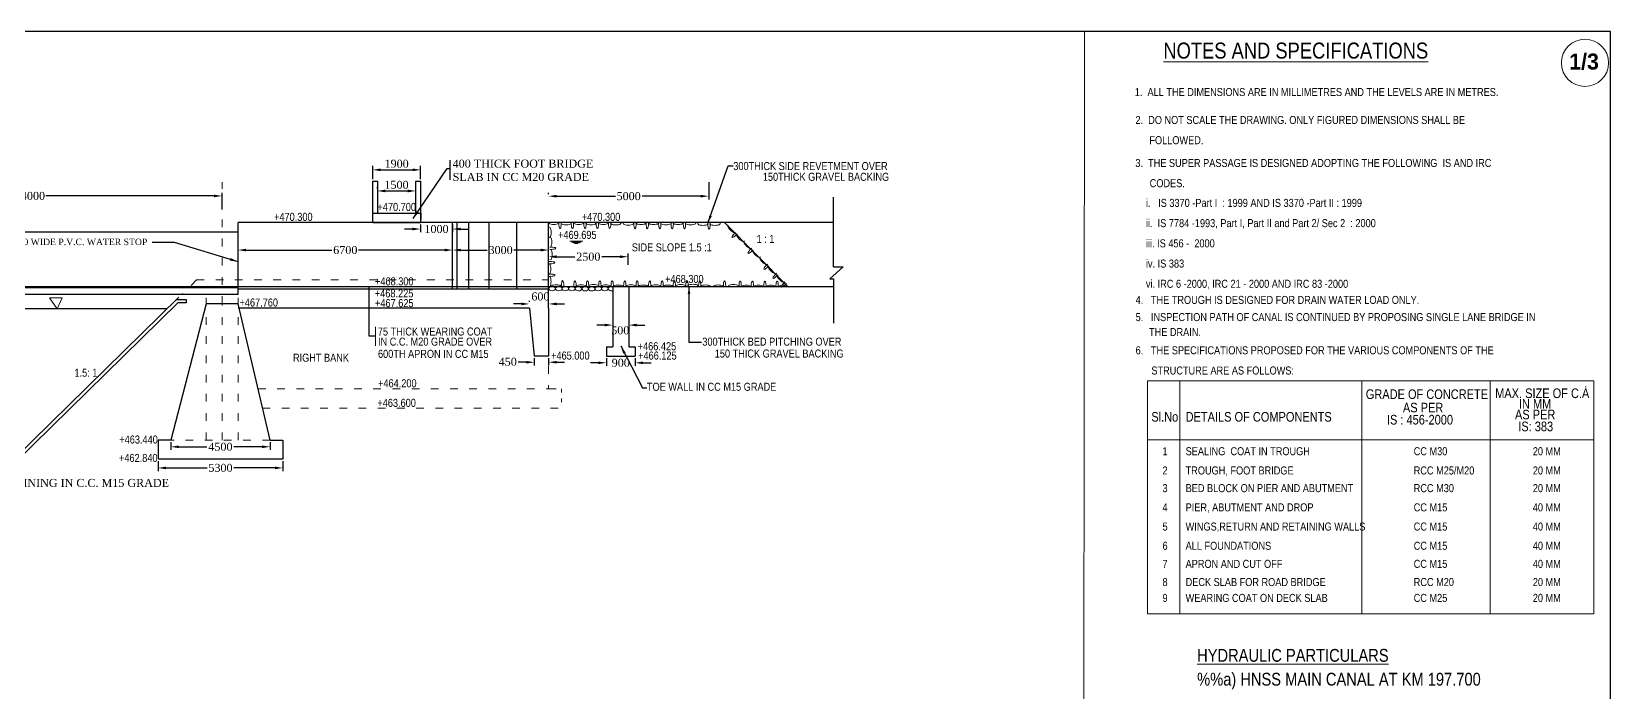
# Model space of a CAD drawing. Header units: millimetres. Extents: x 80 to 6605, y 46 to 2491.
# Drawn here: x 5943 to 6436.2, y 1141.4 to 1347.9 of the extents above; entities that cross this region are included whole.
import ezdxf
from ezdxf.enums import TextEntityAlignment as Align

# ---------------------------------------------------------------- set-up
doc = ezdxf.new("R2010")
doc.units = ezdxf.units.MM
doc.linetypes.add('ACAD_ISO03W100', pattern=[30, 12, -18])
for name, color, linetype in [('Caption', 242, 'Continuous'), ('MAIN', 7, 'Continuous'), ('STEEL', 5, 'Continuous'), ('TEXT_GENERAL', 4, 'Continuous')]:
    doc.layers.add(name, color=color, linetype=linetype)
doc.styles.add('ABADI', font='')
doc.styles.add('ARIAL NARROW', font='ARIALN.TTF')
doc.styles.add('arn', font='ARIALN.TTF')
doc.styles.add('CITYBLUEPR', font='cityb___.ttf')
doc.styles.get("Standard").update_dxf_attribs({"font": 'times.ttf', "height": 2.5})
doc.styles.add('TNR_2.5', font='times.ttf', dxfattribs={"height": 2.5})
doc.styles.get('ABADI').set_extended_font_data('Abadi MT Condensed Light')
doc.dimstyles.new('ISO-25', dxfattribs={"dimtxt": 2.5, "dimasz": 2.5, "dimexe": 1.25, "dimexo": 0.625, "dimtad": 1, "dimlfac": 25, "dimtxsty": 'Standard', "dimcen": 2.5, "dimadec": 0, "dimazin": 0, "dimtfac": 1, "dimtmove": 0, "dimatfit": 3, "dimfxl": 1, "dimarcsym": 0})
doc.dimstyles.new('STANDARD$7', dxfattribs={"dimtxt": 2, "dimasz": 2, "dimexe": 1.25, "dimexo": 0.625, "dimtad": 1, "dimdec": 0, "dimlfac": 0.5, "dimdsep": 46, "dimtxsty": 'Standard', "dimcen": 2.5, "dimadec": 0, "dimazin": 0, "dimtfac": 1, "dimtdec": 0, "dimtmove": 0, "dimatfit": 3, "dimfxl": 1, "dimtolj": 1, "dimtzin": 0, "dimarcsym": 0})
doc.dimstyles.new('STYLE_ESH', dxfattribs={"dimtxt": 2.5, "dimasz": 2.5, "dimexe": 1, "dimexo": 0.625, "dimtad": 0, "dimtih": 1, "dimtoh": 1, "dimdec": 0, "dimlfac": 100, "dimzin": 9, "dimdsep": 46, "dimtxsty": 'TNR_2.5', "dimcen": 2.5, "dimadec": 0, "dimazin": 2, "dimtfac": 1, "dimtdec": 0, "dimtofl": 0, "dimtmove": 2, "dimatfit": 3, "dimfxl": 1, "dimarcsym": 0})

# ---------------------------------------------------------------- blocks, each defined once
blk = doc.blocks.new('*D186')
at = {"color": 0, "lineweight": -2, "transparency": 16777216}
for p, q in [((5882.48, 1292.3), (5882.48, 1297.51)), ((6002.48, 1292.3), (6002.48, 1297.51)), ((5884.98, 1296.51), (5937.53, 1296.51)), ((5999.98, 1296.51), (5947.44, 1296.51))]:
    blk.add_line(p, q, dxfattribs=at)
at = {"color": 0, "transparency": 16777216}
for points in [[(5884.98, 1296.93), (5884.98, 1296.09), (5882.48, 1296.51)], [(5999.98, 1296.93), (5999.98, 1296.09), (6002.48, 1296.51)]]:
    blk.add_solid(points, dxfattribs=at)
at = {"layer": 'Defpoints', "color": 0, "transparency": 16777216}
for p in [(5882.48, 1296.51), (5882.48, 1291.67), (6002.48, 1291.67)]:
    blk.add_point(p, dxfattribs=at)
at = {"color": 0, "transparency": 16777216, "insert": (5942.48, 1296.51), "char_height": 2.5, "attachment_point": 5, "style": 'TNR_2.5'}
blk.add_mtext('14000', dxfattribs=at)
blk = doc.blocks.new('*D187')
at = {"color": 0, "lineweight": -2, "transparency": 16777216}
for p, q in [((6007.48, 1276.1), (6007.48, 1280.61)), ((6009.98, 1279.61), (6036.82, 1279.61)), ((6072, 1279.61), (6045.16, 1279.61)), ((6074.5, 1276.92), (6074.5, 1280.61))]:
    blk.add_line(p, q, dxfattribs=at)
at = {"color": 0, "transparency": 16777216}
for points in [[(6009.98, 1280.03), (6009.98, 1279.2), (6007.48, 1279.61)], [(6072, 1280.03), (6072, 1279.2), (6074.5, 1279.61)]]:
    blk.add_solid(points, dxfattribs=at)
at = {"layer": 'Defpoints', "color": 0, "transparency": 16777216}
for p in [(6074.5, 1279.61), (6007.48, 1275.47), (6074.5, 1276.29)]:
    blk.add_point(p, dxfattribs=at)
at = {"color": 0, "transparency": 16777216, "insert": (6040.99, 1279.61), "char_height": 2.5, "attachment_point": 5, "style": 'TNR_2.5'}
blk.add_mtext('6700', dxfattribs=at)
blk = doc.blocks.new('*D188')
at = {"color": 0, "lineweight": -2, "transparency": 16777216}
for p, q in [((6074.5, 1276.92), (6074.5, 1280.61)), ((6077, 1279.61), (6085.33, 1279.61)), ((6102, 1279.61), (6093.68, 1279.61)), ((6104.5, 1276.92), (6104.5, 1280.61))]:
    blk.add_line(p, q, dxfattribs=at)
at = {"color": 0, "transparency": 16777216}
for points in [[(6077, 1280.03), (6077, 1279.2), (6074.5, 1279.61)], [(6102, 1280.03), (6102, 1279.2), (6104.5, 1279.61)]]:
    blk.add_solid(points, dxfattribs=at)
at = {"layer": 'Defpoints', "color": 0, "transparency": 16777216}
for p in [(6104.5, 1279.61), (6074.5, 1276.29), (6104.5, 1276.29)]:
    blk.add_point(p, dxfattribs=at)
at = {"color": 0, "transparency": 16777216, "insert": (6089.5, 1279.61), "char_height": 2.5, "attachment_point": 5, "style": 'TNR_2.5'}
blk.add_mtext('3000', dxfattribs=at)
blk = doc.blocks.new('*D191')
at = {"color": 0, "lineweight": -2, "transparency": 16777216}
for p, q in [((6104.5, 1297.06), (6104.5, 1297.44)), ((6154.5, 1300.81), (6154.5, 1295.44)), ((6107, 1296.44), (6125.34, 1296.44)), ((6152, 1296.44), (6133.67, 1296.44))]:
    blk.add_line(p, q, dxfattribs=at)
at = {"color": 0, "transparency": 16777216}
for points in [[(6107, 1296.86), (6107, 1296.02), (6104.5, 1296.44)], [(6152, 1296.86), (6152, 1296.02), (6154.5, 1296.44)]]:
    blk.add_solid(points, dxfattribs=at)
at = {"layer": 'Defpoints', "color": 0, "transparency": 16777216}
for p in [(6154.5, 1301.44), (6104.5, 1296.44), (6154.5, 1296.44)]:
    blk.add_point(p, dxfattribs=at)
at = {"color": 0, "transparency": 16777216, "insert": (6129.5, 1296.44), "char_height": 2.5, "attachment_point": 5, "style": 'TNR_2.5'}
blk.add_mtext('5000', dxfattribs=at)
blk = doc.blocks.new('*D190')
at = {"color": 0, "lineweight": -2, "transparency": 16777216}
for p, q in [((6104.47, 1274.96), (6104.47, 1278.53)), ((6106.97, 1277.53), (6112.69, 1277.53)), ((6126.83, 1277.53), (6121.11, 1277.53)), ((6129.33, 1274.96), (6129.33, 1278.53))]:
    blk.add_line(p, q, dxfattribs=at)
at = {"color": 0, "transparency": 16777216}
for points in [[(6106.97, 1277.95), (6106.97, 1277.11), (6104.47, 1277.53)], [(6126.83, 1277.95), (6126.83, 1277.11), (6129.33, 1277.53)]]:
    blk.add_solid(points, dxfattribs=at)
at = {"layer": 'Defpoints', "color": 0, "transparency": 16777216}
for p in [(6104.47, 1277.53), (6104.47, 1274.33), (6129.33, 1274.33)]:
    blk.add_point(p, dxfattribs=at)
at = {"color": 0, "transparency": 16777216, "insert": (6116.9, 1277.53), "char_height": 2.5, "attachment_point": 5, "style": 'TNR_2.5'}
blk.add_mtext('2500', dxfattribs=at)
blk = doc.blocks.new('*D189')
at = {"color": 0, "lineweight": -2, "transparency": 16777216}
for p, q in [((6122.03, 1256.18), (6119.53, 1256.18)), ((6124.53, 1257.58), (6124.53, 1255.18)), ((6129.53, 1257.58), (6129.53, 1255.18)), ((6132.03, 1256.18), (6134.53, 1256.18))]:
    blk.add_line(p, q, dxfattribs=at)
at = {"color": 0, "transparency": 16777216}
for points in [[(6122.03, 1256.6), (6122.03, 1255.77), (6124.53, 1256.18)], [(6132.03, 1256.6), (6132.03, 1255.77), (6129.53, 1256.18)]]:
    blk.add_solid(points, dxfattribs=at)
at = {"layer": 'Defpoints', "color": 0, "transparency": 16777216}
for p in [(6124.53, 1258.2), (6129.53, 1258.2), (6124.53, 1256.18)]:
    blk.add_point(p, dxfattribs=at)
at = {"color": 0, "transparency": 16777216, "insert": (6126.89, 1254.53), "char_height": 2.5, "attachment_point": 5, "style": 'TNR_2.5'}
blk.add_mtext('500', dxfattribs=at)
blk = doc.blocks.new('*D192')
at = {"color": 0, "lineweight": -2, "transparency": 16777216}
for p, q in [((6097.5, 1244.58), (6095, 1244.58)), ((6100, 1245.8), (6100, 1243.58)), ((6104.5, 1245.8), (6104.5, 1243.58)), ((6107, 1244.58), (6109.5, 1244.58))]:
    blk.add_line(p, q, dxfattribs=at)
at = {"color": 0, "transparency": 16777216}
for points in [[(6097.5, 1244.99), (6097.5, 1244.16), (6100, 1244.58)], [(6107, 1244.99), (6107, 1244.16), (6104.5, 1244.58)]]:
    blk.add_solid(points, dxfattribs=at)
at = {"layer": 'Defpoints', "color": 0, "transparency": 16777216}
for p in [(6100, 1246.42), (6104.5, 1246.42), (6104.5, 1244.58)]:
    blk.add_point(p, dxfattribs=at)
at = {"color": 0, "transparency": 16777216, "insert": (6091.72, 1244.72), "char_height": 2.5, "attachment_point": 5, "style": 'TNR_2.5'}
blk.add_mtext('450', dxfattribs=at)
blk = doc.blocks.new('*D193')
at = {"color": 0, "lineweight": -2, "transparency": 16777216}
for p, q in [((6096, 1262.78), (6093.5, 1262.78)), ((6098.5, 1263.41), (6098.5, 1263.78)), ((6104.5, 1263.41), (6104.5, 1263.78)), ((6107, 1262.78), (6109.5, 1262.78))]:
    blk.add_line(p, q, dxfattribs=at)
at = {"color": 0, "transparency": 16777216}
for points in [[(6096, 1263.2), (6096, 1262.36), (6098.5, 1262.78)], [(6107, 1263.2), (6107, 1262.36), (6104.5, 1262.78)]]:
    blk.add_solid(points, dxfattribs=at)
at = {"layer": 'Defpoints', "color": 0, "transparency": 16777216}
for p in [(6098.5, 1262.78), (6104.5, 1262.78), (6104.5, 1262.78)]:
    blk.add_point(p, dxfattribs=at)
at = {"color": 0, "transparency": 16777216, "insert": (6101.94, 1265.1), "char_height": 2.5, "attachment_point": 5, "style": 'TNR_2.5'}
blk.add_mtext('600', dxfattribs=at)
blk = doc.blocks.new('*D194')
at = {"color": 0, "lineweight": -2, "transparency": 16777216}
for p, q in [((6120.03, 1244.4), (6117.53, 1244.4)), ((6122.53, 1245.8), (6122.53, 1243.4)), ((6131.53, 1245.8), (6131.53, 1243.4)), ((6134.03, 1244.4), (6136.53, 1244.4))]:
    blk.add_line(p, q, dxfattribs=at)
at = {"color": 0, "transparency": 16777216}
for points in [[(6120.03, 1244.81), (6120.03, 1243.98), (6122.53, 1244.4)], [(6134.03, 1244.81), (6134.03, 1243.98), (6131.53, 1244.4)]]:
    blk.add_solid(points, dxfattribs=at)
at = {"layer": 'Defpoints', "color": 0, "transparency": 16777216}
for p in [(6122.53, 1246.42), (6131.53, 1246.42), (6131.53, 1244.4)]:
    blk.add_point(p, dxfattribs=at)
at = {"color": 0, "transparency": 16777216, "insert": (6127.03, 1244.4), "char_height": 2.5, "attachment_point": 5, "style": 'TNR_2.5'}
blk.add_mtext('900', dxfattribs=at)
blk = doc.blocks.new('*D222')
at = {"color": 0, "lineweight": -2, "transparency": 16777216}
for p, q in [((5986.48, 1219.65), (5986.48, 1217.16)), ((6017.48, 1219.65), (6017.48, 1217.16)), ((5988.98, 1218.16), (5997.76, 1218.16)), ((6014.98, 1218.16), (6006.21, 1218.16))]:
    blk.add_line(p, q, dxfattribs=at)
at = {"color": 0, "transparency": 16777216}
for points in [[(5988.98, 1218.58), (5988.98, 1217.75), (5986.48, 1218.16)], [(6014.98, 1218.58), (6014.98, 1217.75), (6017.48, 1218.16)]]:
    blk.add_solid(points, dxfattribs=at)
at = {"layer": 'Defpoints', "color": 0, "transparency": 16777216}
for p in [(5986.48, 1220.27), (6017.48, 1220.27), (5986.48, 1218.16)]:
    blk.add_point(p, dxfattribs=at)
at = {"color": 0, "transparency": 16777216, "insert": (6001.98, 1218.16), "char_height": 2.5, "attachment_point": 5, "style": 'TNR_2.5'}
blk.add_mtext('4500', dxfattribs=at)
blk = doc.blocks.new('*D221')
at = {"color": 0, "lineweight": -2, "transparency": 16777216}
for p, q in [((5982.49, 1213.63), (5982.49, 1210.56)), ((6021.48, 1213.65), (6021.48, 1210.56)), ((5984.99, 1211.56), (5997.82, 1211.56)), ((6018.98, 1211.56), (6006.15, 1211.56))]:
    blk.add_line(p, q, dxfattribs=at)
at = {"color": 0, "transparency": 16777216}
for points in [[(5984.99, 1211.98), (5984.99, 1211.14), (5982.49, 1211.56)], [(6018.98, 1211.98), (6018.98, 1211.14), (6021.48, 1211.56)]]:
    blk.add_solid(points, dxfattribs=at)
at = {"layer": 'Defpoints', "color": 0, "transparency": 16777216}
for p in [(5982.49, 1214.26), (6021.48, 1214.27), (5982.49, 1211.56)]:
    blk.add_point(p, dxfattribs=at)
at = {"color": 0, "transparency": 16777216, "insert": (6001.99, 1211.56), "char_height": 2.5, "attachment_point": 5, "style": 'TNR_2.5'}
blk.add_mtext('5300', dxfattribs=at)
blk = doc.blocks.new('*D242')
at = {"color": 0, "lineweight": -2, "ltscale": 6, "transparency": 16777216}
for p, q in [((6051.01, 1298.69), (6051.01, 1299.32)), ((6053.51, 1298.07), (6060.47, 1298.07)), ((6062.97, 1298.69), (6062.97, 1299.32))]:
    blk.add_line(p, q, dxfattribs=at)
at = {"color": 0, "ltscale": 6, "transparency": 16777216}
for points in [[(6053.51, 1298.49), (6053.51, 1297.65), (6051.01, 1298.07)], [(6060.47, 1298.49), (6060.47, 1297.65), (6062.97, 1298.07)]]:
    blk.add_solid(points, dxfattribs=at)
at = {"layer": 'Defpoints', "color": 0, "ltscale": 6, "transparency": 16777216}
for p in [(6051.01, 1298.07), (6062.97, 1298.07), (6062.97, 1298.07)]:
    blk.add_point(p, dxfattribs=at)
at = {"color": 0, "ltscale": 6, "transparency": 16777216, "insert": (6056.99, 1299.97), "char_height": 2.5, "attachment_point": 5}
blk.add_mtext('1500', dxfattribs=at)
blk = doc.blocks.new('*D243')
at = {"color": 0, "lineweight": -2, "ltscale": 6, "transparency": 16777216}
for p, q in [((6049.54, 1301.8), (6049.54, 1305.92)), ((6052.04, 1304.67), (6062, 1304.67)), ((6064.5, 1301.8), (6064.5, 1305.92))]:
    blk.add_line(p, q, dxfattribs=at)
at = {"color": 0, "ltscale": 6, "transparency": 16777216}
for points in [[(6052.04, 1305.09), (6052.04, 1304.26), (6049.54, 1304.67)], [(6062, 1305.09), (6062, 1304.26), (6064.5, 1304.67)]]:
    blk.add_solid(points, dxfattribs=at)
at = {"layer": 'Defpoints', "color": 0, "ltscale": 6, "transparency": 16777216}
for p in [(6064.5, 1304.67), (6049.54, 1301.17), (6064.5, 1301.17)]:
    blk.add_point(p, dxfattribs=at)
at = {"color": 0, "ltscale": 6, "transparency": 16777216, "insert": (6057.02, 1306.57), "char_height": 2.5, "attachment_point": 5}
blk.add_mtext('1900', dxfattribs=at)
blk = doc.blocks.new('*D244')
at = {"color": 0, "lineweight": -2, "transparency": 16777216}
for p, q in [((6064.47, 1287.55), (6064.47, 1285.18)), ((6074.5, 1287.55), (6074.5, 1285.18)), ((6061.97, 1286.18), (6059.47, 1286.18)), ((6077, 1286.18), (6079.5, 1286.18))]:
    blk.add_line(p, q, dxfattribs=at)
at = {"color": 0, "transparency": 16777216}
for points in [[(6061.97, 1286.6), (6061.97, 1285.76), (6064.47, 1286.18)], [(6077, 1286.6), (6077, 1285.76), (6074.5, 1286.18)]]:
    blk.add_solid(points, dxfattribs=at)
at = {"layer": 'Defpoints', "color": 0, "transparency": 16777216}
for p in [(6064.47, 1288.17), (6074.5, 1288.17), (6074.5, 1286.18)]:
    blk.add_point(p, dxfattribs=at)
at = {"color": 0, "transparency": 16777216, "insert": (6069.48, 1286.18), "char_height": 2.5, "attachment_point": 5, "style": 'TNR_2.5'}
blk.add_mtext('1000', dxfattribs=at)

msp = doc.modelspace()

# ---------------------------------------------------------------- linework, layer by layer
at = {"color": 0}
for p, q in [((6436.18376, 1347.83356), (5456.18376, 1347.83356)), ((6436.18376, 767.83356), (6436.18376, 1347.83356)), ((6193.51275, 1274.41121), (6193.51275, 1296.17045)), ((6007.48459, 1265.77045), (6007.48459, 1288.17045)), ((6193.51275, 1288.17045), (6007.48459, 1288.17045)), ((6074.50277, 1267.42045), (6074.50277, 1288.17045)), ((6075.93543, 1267.42045), (6075.93543, 1288.17045)), ((6079.61944, 1267.42045), (6079.61944, 1288.17045)), ((6085.9641, 1267.42045), (6085.9641, 1288.17045)), ((6094.5601, 1267.42045), (6094.5601, 1288.17045)), ((6104.50277, 1261.42045), (6104.50277, 1288.17045)), ((6159.46734, 1288.17045), (6179.44161, 1268.05366)), ((6007.48459, 1285.17045), (5882.48459, 1285.17045)), ((6196.51275, 1274.41121), (6192.33853, 1270.66872)), ((6193.51275, 1274.41121), (6196.51275, 1274.41121)), ((6193.51275, 1268.17045), (5882.48459, 1268.17045)), ((6007.48459, 1267.77045), (5882.48459, 1267.77045)), ((6104.50277, 1268.17045), (6104.50277, 1267.42045)), ((6124.53072, 1268.20295), (6124.53072, 1249.42045)), ((6129.53072, 1268.20295), (6129.53072, 1249.42045)), ((6192.33853, 1270.66872), (6193.51275, 1270.66872)), ((6193.51275, 1270.66872), (6193.51275, 1259.90946)), ((6193.51275, 1270.66872), (6193.51275, 1261.18297)), ((6193.51275, 1270.66872), (6193.51275, 1256.80189)), ((6007.48459, 1265.77045), (5882.48459, 1265.77045)), ((5989.03516, 1264.90047), (5937.48459, 1214.27045)), ((5988.62358, 1263.0946), (5937.89353, 1213.27045)), ((5997.48459, 1262.77045), (5986.48459, 1220.27045)), ((5988.27321, 1264.15214), (5991.27321, 1264.15214)), ((5991.27321, 1263.15214), (5988.68216, 1263.15214)), ((5991.27321, 1264.15214), (5991.27321, 1263.15214)), ((5991.27321, 1264.15214), (5991.27321, 1263.15214)), ((6007.48459, 1262.77045), (5997.48459, 1262.77045)), ((6007.48459, 1262.77045), (5997.48459, 1262.77045)), ((6104.50277, 1267.42045), (6007.48459, 1267.42045)), ((6017.48459, 1220.27045), (6007.48459, 1262.77045)), ((5985.33913, 1261.27045), (5882.48459, 1261.27045)), ((6098.50277, 1261.42045), (6007.48459, 1261.42045)), ((6098.50277, 1261.42045), (6100.00277, 1246.42045)), ((6104.50277, 1261.42045), (6104.50277, 1246.42045)), ((6122.53072, 1249.42045), (6124.53072, 1249.42045)), ((6122.53072, 1249.42045), (6122.53072, 1246.42045)), ((6129.53072, 1249.42045), (6131.53072, 1249.42045)), ((6131.53072, 1249.42045), (6131.53072, 1246.42045)), ((6104.50277, 1246.42045), (6100.00277, 1246.42045)), ((6122.53072, 1246.42045), (6131.53072, 1246.42045)), ((5982.48459, 1220.27045), (5982.48726, 1214.27045)), ((5986.48459, 1220.27045), (5982.48459, 1220.27045)), ((6017.48459, 1220.27045), (6021.48459, 1220.27045)), ((6021.48459, 1220.27045), (6021.48459, 1214.27045)), ((6021.48459, 1214.27045), (5982.48726, 1214.27045)), ((6007.48459, 1214.27045), (5997.48459, 1214.27045))]:
    msp.add_line(p, q, dxfattribs=at)
at = {"color": 0, "lineweight": 5}
msp.add_line((6271.33213, 767.83356), (6271.89576, 1347.83356), dxfattribs=at)
at = {"color": 0, "ltscale": 6}
for p, q in [((6073.63639, 1307.64878), (6073.63639, 1301.57399)), ((6049.54241, 1301.17045), (6051.04241, 1301.17045)), ((6049.54241, 1291.17045), (6049.54241, 1301.17045)), ((6051.04241, 1301.17045), (6051.04241, 1291.17045)), ((6063.00277, 1301.17045), (6064.50277, 1301.17045)), ((6063.00277, 1291.17045), (6063.00277, 1301.17045)), ((6064.50277, 1301.17045), (6064.50277, 1288.17045)), ((6049.54241, 1291.17045), (6064.54241, 1291.17045)), ((6049.54241, 1288.17045), (6049.54241, 1291.17045)), ((6049.54241, 1288.17045), (6064.50277, 1288.17045)), ((6064.54241, 1291.17045), (6064.54241, 1289.17045))]:
    msp.add_line(p, q, dxfattribs=at)
at = {"color": 0, "linetype": 'ByBlock', "lineweight": 9, "ltscale": 10}
msp.add_line((6428.26898, 1236.93252), (6428.5875, 1236.93252), dxfattribs=at)
at = {"color": 0, "lineweight": 5, "extrusion": (0, 0, -1)}
for centre, major_axis, ratio, start_param, end_param in [((6106.10112, 1288.11257), (-1.60801, 0), 0.328798741, 3.031898939, 6.392879022), ((6108.0781, 1287.81836), (0, -1.5163), 0.238983774, 4.478047346, 8.088323268), ((6109.97394, 1288.02204), (1.60801, 0), 0.328798741, -0.284518735, 3.426111389), ((6111.94523, 1287.83465), (0, -1.5163), 0.238983774, 4.478047346, 8.088323268), ((6113.89297, 1288.12886), (-1.60801, 0), 0.328798741, 3.031898939, 6.392879022), ((6115.86995, 1287.83465), (0, -1.5163), 0.238983774, 4.478047346, 8.088323268), ((6117.76579, 1288.03834), (1.60801, 0), 0.328798741, -0.284518735, 3.426111389), ((6119.73617, 1287.83465), (0, -1.5163), 0.238983774, 4.478047346, 8.088323268), ((6121.5933, 1288.12886), (-1.60801, 0), 0.328798741, 3.031898939, 6.392879022), ((6123.57029, 1287.83465), (0, -1.5163), 0.238983774, 4.478047346, 8.088323268), ((6125.52162, 1287.98389), (-1.60801, 0), 0.328798741, 3.031898939, 6.392879022), ((6129.39444, 1287.89336), (1.60801, 0), 0.328798741, -0.284518735, 3.426111389), ((6131.506, 1287.80448), (0, -1.5163), 0.238983774, 4.478047346, 8.088323268), ((6133.36313, 1288.09869), (-1.60801, 0), 0.328798741, 3.031898939, 6.392879022), ((6135.31087, 1287.80448), (0, -1.5163), 0.238983774, 4.478047346, 8.088323268), ((6137.25861, 1288.09869), (-1.60801, 0), 0.328798741, 3.031898939, 6.392879022), ((6139.2356, 1287.80448), (0, -1.5163), 0.238983774, 4.478047346, 8.088323268), ((6141.13143, 1288.00816), (1.60801, 0), 0.328798741, -0.284518735, 3.426111389), ((6143.10182, 1287.80448), (0, -1.5163), 0.238983774, 4.478047346, 8.088323268), ((6144.95895, 1288.09869), (-1.60801, 0), 0.328798741, 3.031898939, 6.392879022), ((6146.93594, 1287.80448), (0, -1.5163), 0.238983774, 4.478047346, 8.088323268), ((6148.83177, 1288.00816), (1.60801, 0), 0.328798741, -0.284518735, 3.426111389), ((6152.68794, 1287.85275), (1.60801, 0), 0.328798741, -0.284518735, 3.426111389), ((6154.60995, 1287.64907), (0, -1.5163), 0.238983774, 4.478047346, 8.088323268), ((6156.50578, 1287.85275), (1.60801, 0), 0.328798741, -0.284518735, 3.426111389), ((6104.76097, 1285.12908), (0, 1.60801), 0.328798741, -0.284518735, 3.426111389), ((6104.97023, 1282.1247), (0, -1.60801), 0.328798741, 3.031898939, 6.392879022), ((6105.26444, 1280.17696), (1.5163, 0), 0.238983774, 4.478047346, 8.088323268), ((6105.07705, 1278.20567), (0, 1.60801), 0.328798741, -0.284518735, 3.426111389), ((6104.96465, 1275.68325), (1.5163, 0), 0.238983774, 4.478047346, 8.088323268), ((6104.67044, 1273.70626), (0, -1.60801), 0.328798741, 3.031898939, 6.392879022), ((6105.0232, 1271.74579), (1.5163, 0), 0.238983774, 4.478047346, 8.088323268), ((6104.72899, 1269.7688), (0, -1.60801), 0.328798741, 3.031898939, 6.392879022)]:
    msp.add_ellipse(centre, major_axis=major_axis, ratio=ratio, start_param=start_param, end_param=end_param, dxfattribs=at)
at = {"color": 0, "lineweight": 5}
for centre, major_axis, ratio, start_param, end_param in [((6161.67489, 1286.20309), (1.16081, -1.11276), 0.328798741, 3.031898939, 6.392879022), ((6162.87735, 1284.64285), (-1.04929, -1.0946), 0.238983774, 4.478047346, 8.088323268), ((6164.43008, 1283.41398), (-1.16081, 1.11276), 0.328798741, -0.284518735, 3.426111389), ((6166.72958, 1281.18639), (1.16081, -1.11276), 0.328798741, 3.031898939, 6.392879022), ((6167.86664, 1279.68885), (-1.04929, -1.0946), 0.238983774, 4.478047346, 8.088323268), ((6169.42999, 1278.47237), (-1.16081, 1.11276), 0.328798741, -0.284518735, 3.426111389), ((6171.70306, 1276.2102), (1.16081, -1.11276), 0.328798741, 3.031898939, 6.392879022), ((6172.84012, 1274.71266), (-1.04929, -1.0946), 0.238983774, 4.478047346, 8.088323268), ((6174.47504, 1273.30935), (1.21136, -1.0575), 0.328798741, 3.031898939, 6.392879022), ((6106.88582, 1268.24218), (-1.60801, 0), 0.328798741, 3.031898939, 6.392879022), ((6108.8628, 1268.53639), (0, 1.5163), 0.238983774, 4.478047346, 8.088323268), ((6112.72993, 1268.52009), (0, 1.5163), 0.238983774, 4.478047346, 8.088323268), ((6114.67766, 1268.22588), (-1.60801, 0), 0.328798741, 3.031898939, 6.392879022), ((6116.65465, 1268.52009), (0, 1.5163), 0.238983774, 4.478047346, 8.088323268), ((6118.55048, 1268.31641), (1.60801, 0), 0.328798741, -0.284518735, 3.426111389), ((6120.52087, 1268.52009), (0, 1.5163), 0.238983774, 4.478047346, 8.088323268), ((6122.378, 1268.22588), (-1.60801, 0), 0.328798741, 3.031898939, 6.392879022), ((6124.35499, 1268.52009), (0, 1.5163), 0.238983774, 4.478047346, 8.088323268), ((6126.31547, 1268.16733), (-1.60801, 0), 0.328798741, 3.031898939, 6.392879022), ((6128.29246, 1268.46154), (0, 1.5163), 0.238983774, 4.478047346, 8.088323268), ((6130.18829, 1268.25786), (1.60801, 0), 0.328798741, -0.284518735, 3.426111389), ((6132.15958, 1268.44525), (0, 1.5163), 0.238983774, 4.478047346, 8.088323268), ((6134.10732, 1268.15104), (-1.60801, 0), 0.328798741, 3.031898939, 6.392879022), ((6136.0843, 1268.44525), (0, 1.5163), 0.238983774, 4.478047346, 8.088323268), ((6137.98014, 1268.24157), (1.60801, 0), 0.328798741, -0.284518735, 3.426111389), ((6139.95052, 1268.44525), (0, 1.5163), 0.238983774, 4.478047346, 8.088323268), ((6141.80766, 1268.15104), (-1.60801, 0), 0.328798741, 3.031898939, 6.392879022), ((6143.78464, 1268.44525), (0, 1.5163), 0.238983774, 4.478047346, 8.088323268), ((6145.73598, 1268.29601), (-1.60801, 0), 0.328798741, 3.031898939, 6.392879022), ((6147.71296, 1268.59022), (0, 1.5163), 0.238983774, 4.478047346, 8.088323268), ((6149.6088, 1268.38654), (1.60801, 0), 0.328798741, -0.284518735, 3.426111389), ((6151.72035, 1268.47542), (0, 1.5163), 0.238983774, 4.478047346, 8.088323268), ((6153.57749, 1268.18121), (-1.60801, 0), 0.328798741, 3.031898939, 6.392879022), ((6157.47296, 1268.18121), (-1.60801, 0), 0.328798741, 3.031898939, 6.392879022), ((6159.44995, 1268.47542), (0, 1.5163), 0.238983774, 4.478047346, 8.088323268), ((6162.22333, 1268.31687), (1.60801, 0), 0.328798741, -0.284518735, 3.426111389), ((6164.33488, 1268.40575), (0, 1.5163), 0.238983774, 4.478047346, 8.088323268), ((6166.19202, 1268.11154), (-1.60801, 0), 0.328798741, 3.031898939, 6.392879022), ((6168.13976, 1268.40575), (0, 1.5163), 0.238983774, 4.478047346, 8.088323268), ((6170.08749, 1268.11154), (-1.60801, 0), 0.328798741, 3.031898939, 6.392879022), ((6172.06448, 1268.40575), (0, 1.5163), 0.238983774, 4.478047346, 8.088323268), ((6173.92161, 1268.11154), (-1.60801, 0), 0.328798741, 3.031898939, 6.392879022), ((6175.65741, 1271.86533), (-1.04929, -1.0946), 0.238983774, 4.478047346, 8.088323268), ((6175.86936, 1268.40575), (0, 1.5163), 0.238983774, 4.478047346, 8.088323268), ((6177.14554, 1270.58384), (1.21136, -1.0575), 0.328798741, 3.031898939, 6.392879022), ((6177.81709, 1268.11154), (-1.60801, 0), 0.328798741, 3.031898939, 6.392879022), ((6178.32791, 1269.13983), (-1.04929, -1.0946), 0.238983774, 4.478047346, 8.088323268)]:
    msp.add_ellipse(centre, major_axis=major_axis, ratio=ratio, start_param=start_param, end_param=end_param, dxfattribs=at)
at = {"layer": 'Caption', "color": 0, "lineweight": 5, "ltscale": 0.01}
msp.add_line((6436.14152, 1347.85369), (6436.14152, 767.83356), dxfattribs=at)
at = {"layer": 'MAIN', "color": 0, "linetype": 'Continuous', "lineweight": 9}
for p, q in [((6291.5415, 1238.77895), (6291.54135, 1165.93717)), ((6301.64442, 1238.77895), (6301.64437, 1165.93715)), ((6358.53352, 1238.77895), (6358.53347, 1165.93704)), ((6398.64862, 1238.77895), (6398.64858, 1165.93696)), ((6431.00777, 1238.77895), (6431.00772, 1165.93689)), ((6291.54146, 1220.32461), (6431.00777, 1220.32461)), ((6291.54134, 1165.93717), (6431.00777, 1165.93689))]:
    msp.add_line(p, q, dxfattribs=at)
at = {"layer": 'MAIN', "color": 0, "lineweight": 9}
msp.add_line((6291.5415, 1238.77895), (6431.00777, 1238.77895), dxfattribs=at)
at = {"layer": 'STEEL', "color": 0, "lineweight": 5}
for p, q in [((5948.57751, 1264.71016), (5950.93259, 1261.27045)), ((5952.56306, 1264.71016), (5948.57751, 1264.71016)), ((5950.93259, 1261.27045), (5952.56306, 1264.71016))]:
    msp.add_line(p, q, dxfattribs=at)
msp.add_circle((6428.22654, 1338.08828), 7.37169, dxfattribs=at)
at = {"layer": 'TEXT_GENERAL', "color": 0, "lineweight": 5}
for p, q in [((6436.14152, 1347.85369), (6436.18376, 767.83356)), ((6436.08998, 1316.22842), (6436.08736, 767.83356)), ((6115.14891, 1282.37696), (6111.14891, 1282.37696)), ((6114.64891, 1282.12696), (6111.64891, 1282.12696)), ((6114.14891, 1281.87696), (6112.14891, 1281.87696)), ((6113.64891, 1281.62696), (6112.64891, 1281.62696)), ((6050.36856, 1255.62212), (6050.36856, 1249.67093))]:
    msp.add_line(p, q, dxfattribs=at)
at = {"layer": 'TEXT_GENERAL', "color": 0, "linetype": 'ACAD_ISO03W100', "lineweight": 5, "ltscale": 0.2}
for p, q in [((6002.48459, 1262.77045), (6002.48459, 1300.78793)), ((5994.50277, 1270.27045), (5989.92095, 1265.77045)), ((5994.50277, 1270.27045), (6104.50277, 1270.27045)), ((5997.48459, 1220.27045), (5997.48459, 1265.77045)), ((6002.48459, 1220.27045), (6002.48459, 1262.77045)), ((6007.48459, 1220.27045), (6007.48459, 1265.77045)), ((6007.48459, 1220.27045), (6007.48459, 1265.77045)), ((6104.50277, 1249.36547), (6104.50277, 1236.27045)), ((6013.71988, 1236.27045), (6104.50277, 1236.27045)), ((6104.50277, 1236.27045), (6108.50277, 1236.27045)), ((6015.13164, 1230.27045), (6108.50277, 1230.27045)), ((6017.48459, 1220.27045), (5986.48459, 1220.27045))]:
    msp.add_line(p, q, dxfattribs=at)
at = {"layer": 'TEXT_GENERAL', "color": 0, "linetype": 'ACAD_ISO03W100', "lineweight": 5, "ltscale": 0.1}
msp.add_line((6108.50277, 1236.27045), (6108.50277, 1230.27045), dxfattribs=at)
at = {"layer": 'TEXT_GENERAL', "color": 0, "lineweight": 5}
msp.add_arc((6436.04152, 1346.0076), 0.1, 0.0047754, 90, dxfattribs=at)
msp.add_arc((6436.04152, 1346.0076), 0.1, 0.0047754, 90, dxfattribs=at)
for centre in [(6105.59349, 1267.56182), (6107.6559, 1267.53802), (6109.71831, 1267.56182), (6111.78075, 1267.54129), (6113.84318, 1267.52007), (6115.90561, 1267.49842), (6117.96802, 1267.47461), (6120.03043, 1267.56182), (6122.09284, 1267.53802)]:
    msp.add_ellipse(centre, major_axis=(-1.03121, 0.0119), ratio=0.621728248, dxfattribs=at)
msp.add_ellipse((6124.15527, 1267.51787), major_axis=(-1.03121, 0.0119), ratio=0.621728248, start_param=4.346927361, end_param=8.233795806, dxfattribs=at)

# ---------------------------------------------------------------- texts
at = {"color": 0, "lineweight": 9, "style": 'arn'}
for s, p in [('%%UHYDRAULIC PARTICULARS', (6307.07892, 1151.01916)), ('%%a) HNSS MAIN CANAL AT KM 197.700', (6307.07892, 1143.56978))]:
    msp.add_text(s, height=4, dxfattribs=at).set_placement(p)
at = {"color": 0, "char_height": 2.5, "attachment_point": 1}
for s, insert, width, style in [('{\\fTimes New Roman|b0|i0|c0|p18;400 THICK FOOT BRIDGE SLAB IN CC M20 GRADE}', (6074.51798, 1307.86321), 50, 'ABADI'), ('CANAL LINING IN C.C. M15 GRADE', (5924.1526, 1208.13068), 150, 'TNR_2.5')]:
    msp.add_mtext(s, dxfattribs=dict(at, insert=insert, width=width, style=style))
at = {"color": 0, "insert": (5979.13574, 1283.15744), "char_height": 2, "width": 85, "attachment_point": 3}
msp.add_mtext('\\pt46,52;12 THICK JOINT WITH 300 WIDE P.V.C. WATER STOP', dxfattribs=at)
at = {"layer": 'MAIN', "color": 0, "lineweight": 9, "style": 'ARIAL NARROW'}
for s, height, p in [('%%UNOTES AND SPECIFICATIONS', 5, (6296.52464, 1339.41953)), ('GRADE OF CONCRETE', 3, (6359.77066, 1233.09578)), ('MAX. SIZE OF C.A', 3, (6400.18498, 1233.38519)), ('IN MM', 3, (6407.58859, 1230.07997)), ('Sl.No     ', 3, (6292.77768, 1226.02562)), ('DETAILS OF COMPONENTS', 3, (6303.48501, 1226.02563)), ('IS : 456-2000', 3, (6366.38052, 1225.12391)), ('AS PER', 3, (6371.36152, 1228.91182)), ('AS PER', 3, (6406.37284, 1226.72962)), ('IS: 383 ', 3, (6407.39401, 1223.02612))]:
    msp.add_text(s, height=height, dxfattribs=at).set_placement(p)
at = {"layer": 'MAIN', "color": 0, "linetype": 'Continuous', "lineweight": 9, "style": 'ARIAL NARROW'}
for s, p in [('1.  ALL THE DIMENSIONS ARE IN MILLIMETRES AND THE LEVELS ARE IN METRES.', (6287.59188, 1327.71658)), ('2.  DO NOT SCALE THE DRAWING. ONLY FIGURED DIMENSIONS SHALL BE ', (6287.81869, 1318.99694)), ('FOLLOWED.', (6292.16324, 1312.68043)), ('3.  THE SUPER PASSAGE IS DESIGNED ADOPTING THE FOLLOWING  IS AND IRC ', (6287.78458, 1305.56365)), ('CODES.', (6292.26727, 1299.24714)), ('    i.   IS 3370 -Part I  : 1999 AND IS 3370 -Part II : 1999', (6287.89884, 1293.09208)), ('    ii.  IS 7784 -1993, Part I, Part II and Part 2/ Sec 2  : 2000', (6287.89884, 1286.77557)), ('    iii. IS 456 -  2000', (6287.89884, 1280.45906)), ('    iv. IS 383 ', (6287.89884, 1274.14255)), ('    vi. IRC 6 -2000, IRC 21 - 2000 AND IRC 83 -2000', (6287.89884, 1267.82605)), ('4.   THE TROUGH IS DESIGNED FOR DRAIN WATER LOAD ONLY.', (6287.86644, 1262.78568)), ('5.   INSPECTION PATH OF CANAL IS CONTINUED BY PROPOSING SINGLE LANE BRIDGE IN', (6287.86644, 1257.4275)), ('THE DRAIN.', (6292.05065, 1252.75429)), ('6.   THE SPECIFICATIONS PROPOSED FOR THE VARIOUS COMPONENTS OF THE ', (6287.86644, 1247.05677)), ('STRUCTURE ARE AS FOLLOWS:', (6292.79131, 1240.74026)), ('1', (6296.26391, 1215.52346)), ('SEALING  COAT IN TROUGH', (6303.48499, 1215.52346)), ('CC M30', (6374.73459, 1215.52341)), ('20 MM', (6411.9427, 1215.52324)), ('2', (6296.26391, 1209.52346)), ('TROUGH, FOOT BRIDGE', (6303.48499, 1209.52346)), ('RCC M25/M20', (6374.73459, 1209.52341)), ('20 MM', (6411.9427, 1209.52324)), ('3', (6296.26391, 1203.99903)), ('BED BLOCK ON PIER AND ABUTMENT ', (6303.48499, 1203.99903)), ('RCC M30', (6374.73459, 1203.99898)), ('20 MM', (6411.9427, 1203.99881)), ('4', (6296.26391, 1197.99903)), ('PIER, ABUTMENT AND DROP', (6303.48499, 1197.99903)), ('CC M15', (6374.73459, 1197.99898)), ('40 MM', (6411.9427, 1197.99881)), ('5', (6296.26391, 1191.99903)), ('WINGS,RETURN AND RETAINING WALLS', (6303.48499, 1191.99903)), ('CC M15', (6374.73459, 1191.99898)), ('40 MM', (6411.9427, 1191.99881)), ('6', (6296.26391, 1185.99903)), ('ALL FOUNDATIONS', (6303.48499, 1185.99903)), ('CC M15', (6374.73459, 1185.99898)), ('40 MM', (6411.9427, 1185.99881)), ('7', (6296.26391, 1180.34518)), ('APRON AND CUT OFF', (6303.48499, 1180.34518)), ('CC M15', (6374.73459, 1180.34513)), ('40 MM', (6411.9427, 1180.34497)), ('8', (6296.26391, 1174.66431)), ('DECK SLAB FOR ROAD BRIDGE', (6303.48499, 1174.66431)), ('RCC M20', (6374.73459, 1174.66426)), ('20 MM', (6411.9427, 1174.66409)), ('9', (6296.26391, 1169.70872)), ('WEARING COAT ON DECK SLAB', (6303.48499, 1169.70872)), ('CC M25', (6374.73459, 1169.70867)), ('20 MM', (6411.9427, 1169.7085))]:
    msp.add_text(s, height=2.5, dxfattribs=at).set_placement(p)
at = {"layer": 'TEXT_GENERAL', "color": 0, "lineweight": 5}
for s, height, style, p in [('1/3', 5, 'CITYBLUEPR', (6423.29928, 1336.0019)), ('+470.700', 2.5, 'ARIAL NARROW', (6051.0389, 1291.83208))]:
    msp.add_text(s, height=height, dxfattribs=dict(at, style=style)).set_placement(p)
at = {"layer": 'TEXT_GENERAL', "color": 0, "lineweight": 5, "style": 'ARIAL NARROW'}
for s, p in [('300THICK SIDE REVETMENT OVER', (6162.19388, 1307.09784)), ('150THICK GRAVEL BACKING', (6171.41175, 1303.74153)), ('+469.695', (6107.4456, 1285.60972)), ('+468.300', (6050.2716, 1271.089)), ('+468.225', (6050.21639, 1267.34419)), ('+467.625', (6050.2716, 1264.2914)), ('75 THICK WEARING COAT', (6051.14561, 1255.41328)), ('600TH APRON IN CC M15', (6051.20436, 1248.43607)), ('IN C.C. M20 GRADE OVER', (6051.20436, 1252.26325)), ('300THICK BED PITCHING OVER', (6152.52542, 1252.25322)), ('150 THICK GRAVEL BACKING', (6156.40121, 1248.53865))]:
    msp.add_text(s, height=2.5, dxfattribs=at).set_placement(p, align=Align.TOP_LEFT)
for s, p in [('+470.300', (6024.74858, 1289.97958)), ('+470.300', (6120.87936, 1289.97958)), ('1 : 1', (6172.2498, 1283.07554)), ('+465.000', (6111.29008, 1246.65991)), ('+466.425', (6138.34117, 1249.57089)), ('+466.125', (6138.47517, 1246.65991)), ('RIGHT BANK', (6033.39007, 1245.99036)), ('1.5: 1', (5959.9732, 1241.28223))]:
    msp.add_text(s, height=2.5, dxfattribs=at).set_placement(p, align=Align.MIDDLE)
for s, p in [('SIDE SLOPE 1.5 :1', (6155.47639, 1278.46464)), ('TOE WALL IN CC M15 GRADE', (6175.62013, 1234.91235))]:
    msp.add_text(s, height=2.5, dxfattribs=at).set_placement(p, align=Align.BOTTOM_RIGHT)
at = {"layer": 'TEXT_GENERAL', "color": 0, "lineweight": 9, "style": 'ARIAL NARROW'}
for s, p in [('+468.300', (6140.88536, 1269.32516)), ('+467.760', (6007.93366, 1261.97967)), ('+464.200', (6051.22405, 1236.75318)), ('+463.600', (6051.00999, 1230.62898)), ('+463.440', (5970.39222, 1219.18303)), ('+462.840', (5970.3023, 1213.43094))]:
    msp.add_text(s, height=2.5, dxfattribs=at).set_placement(p)

# ---------------------------------------------------------------- dimensions: what is measured, and where the dimension line sits
at = {"color": 0, "ltscale": 6}
for base, p1, p2, text, picture, middle in [((6064.50277, 1304.67342), (6049.54241, 1301.17045), (6064.50277, 1301.17045), '1900', '*D243', (6057.02259, 1306.57366)), ((6062.96656, 1298.06852), (6051.00621, 1298.06852), (6062.96656, 1298.06852), '1500', '*D242', (6056.98639, 1299.96515))]:
    dim = msp.add_linear_dim(base=base, p1=p1, p2=p2, text=text, dimstyle='ISO-25', dxfattribs=at)
    dim.commit()
    dim.dimension.update_dxf_attribs({"geometry": picture, "text_midpoint": middle})
at = {"color": 0}
for base, p1, p2, text, picture, middle in [((5882.48459, 1296.50853), (6002.48459, 1291.67328), (5882.48459, 1291.67328), '14000', '*D186', (5942.48459, 1296.50853)), ((6104.47379, 1277.52866), (6129.32509, 1274.33196), (6104.47379, 1274.3317), '2500', '*D190', (6116.89944, 1277.52866)), ((5986.48459, 1218.16227), (6017.48459, 1220.27045), (5986.48459, 1220.27045), '4500', '*D222', (6001.98459, 1218.16227)), ((5982.48726, 1211.55916), (6021.48459, 1214.27045), (5982.48726, 1214.25955), '5300', '*D221', (6001.98592, 1211.55916))]:
    dim = msp.add_linear_dim(base=base, p1=p1, p2=p2, angle=180, text=text, dimstyle='STYLE_ESH', dxfattribs=at)
    dim.commit()
    dim.dimension.update_dxf_attribs({"geometry": picture, "text_midpoint": middle})
for base, p1, p2, picture, middle in [((6154.50277, 1296.43894), (6104.50277, 1296.43894), (6154.50277, 1301.43962), '*D191', (6129.50277, 1296.43894)), ((6104.50277, 1279.61485), (6074.50277, 1276.29311), (6104.50277, 1276.29311), '*D188', (6089.50277, 1279.61485)), ((6131.53072, 1244.39681), (6122.53072, 1246.42045), (6131.53072, 1246.42045), '*D194', (6127.03072, 1244.39681))]:
    dim = msp.add_linear_dim(base=base, p1=p1, p2=p2, dimstyle='STYLE_ESH', dxfattribs=at)
    dim.commit()
    dim.dimension.update_dxf_attribs({"geometry": picture, "text_midpoint": middle})
for base, p1, p2, text, picture, middle in [((6074.50277, 1286.17884), (6064.46655, 1288.17045), (6074.50277, 1288.17045), '1000', '*D244', (6069.48466, 1286.17884)), ((6074.50277, 1279.61485), (6007.48459, 1275.47419), (6074.50277, 1276.29311), '6700', '*D187', (6040.99368, 1279.61485))]:
    dim = msp.add_linear_dim(base=base, p1=p1, p2=p2, text=text, dimstyle='STYLE_ESH', dxfattribs=at)
    dim.commit()
    dim.dimension.update_dxf_attribs({"geometry": picture, "text_midpoint": middle})
for base, p1, p2, picture, middle in [((6104.50277, 1262.78123), (6098.50277, 1262.78123), (6104.50277, 1262.78123), '*D193', (6101.93699, 1265.10233)), ((6104.50277, 1244.57719), (6100.00277, 1246.42045), (6104.50277, 1246.42045), '*D192', (6091.71501, 1244.72041))]:
    dim = msp.add_linear_dim(base=base, p1=p1, p2=p2, dimstyle='STYLE_ESH', dxfattribs=at)
    dim.commit()
    dim.dimension.update_dxf_attribs({"geometry": picture, "text_midpoint": middle, "dimtype": 160})
dim = msp.add_linear_dim(base=(6124.53072, 1256.18323), p1=(6129.53072, 1258.20295), p2=(6124.53072, 1258.20295), angle=180, text='500', dimstyle='STYLE_ESH', dxfattribs=at)
dim.commit()
dim.dimension.update_dxf_attribs({"geometry": '*D189', "text_midpoint": (6126.88624, 1254.533), "dimtype": 160})

# ---------------------------------------------------------------- leaders
at = {"color": 0, "ltscale": 6}
msp.add_leader([(6062.19909, 1289.48085), (6072.77108, 1305.07276), (6073.87241, 1305.07276)], dimstyle='ISO-25', override={"dimgap": 0.625, "dimtad": 0}, dxfattribs=at)
at = {"color": 0}
for points in [[(6154.25748, 1288.00116), (6160.55964, 1305.90926), (6162.13929, 1305.90926)], [(6007.48459, 1275.97224), (5987.64472, 1282.00406), (5980.6368, 1282.00406)], [(6007.48459, 1275.97224), (5987.64472, 1282.00406), (5980.6368, 1282.00406)], [(6148.34992, 1268.34546), (6148.34992, 1250.81952), (6152.20411, 1250.81952)], [(6127.03072, 1249.64739), (6133.77738, 1236.53034), (6135.14116, 1236.53034)]]:
    msp.add_leader(points, dimstyle='STYLE_ESH', override={"dimgap": 0.625, "dimtad": 0}, dxfattribs=at)
at = {"color": 0, "annotation_type": 0, "has_hookline": 1, "hookline_direction": 0, "text_width": 60.17484}
msp.add_leader([(5913.39099, 1213.83962), (5920.16061, 1206.88068), (5923.5276, 1206.88068)], dimstyle='STYLE_ESH', override={"dimgap": 0.625, "dimtad": 0}, dxfattribs=at)
at = {"layer": 'TEXT_GENERAL', "color": 0, "lineweight": 5}
msp.add_leader([(6048.3747, 1267.95912), (6048.3747, 1252.87029), (6050.36856, 1252.87029)], dimstyle='STANDARD$7', override={"dimscale": 88.888889, "dimtxt": 0.0275, "dimasz": 0.01, "dimexe": 0.012, "dimexo": 0, "dimgap": 0.008, "dimtad": 2, "dimlfac": 1, "dimzin": 1, "dimtxsty": 'ARIAL NARROW', "dimcen": 0.09, "dimtdec": 4, "dimtofl": 0, "dimtmove": 2, "dimtzin": 1}, dxfattribs=at)

doc.saveas('drawing.dxf')
